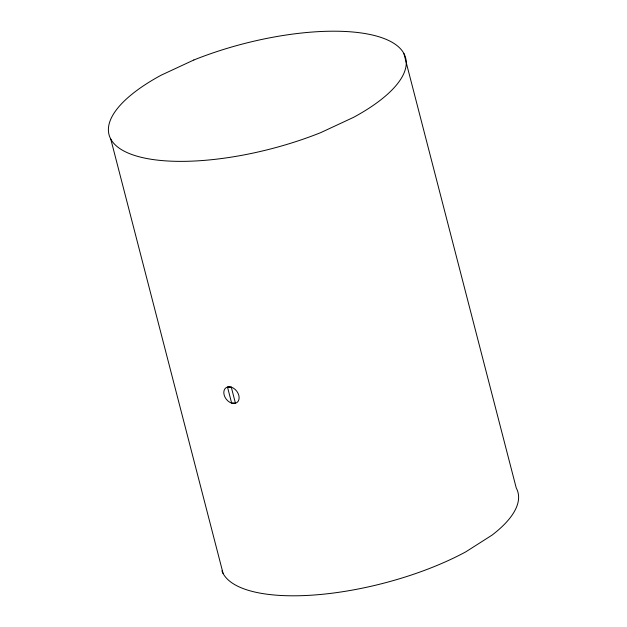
<?xml version="1.0" encoding="UTF-8"?>
<svg xmlns="http://www.w3.org/2000/svg" width="627" height="627" viewBox="0 0 627 627"><rect width="100%" height="100%" fill="white"/><g stroke="black" fill="none" stroke-linecap="round" stroke-linejoin="round"><path stroke-width="0.94" d="M403.89 53.499L516.233 487.931A153.192 54.314 -14.5 0 1 492.015 535.144L465.869 551.799A153.192 54.314 -14.5 0 1 315.679 594.89A153.192 54.314 -14.5 0 1 221.927 570.891M110.767 139.069L223.11 573.501M193.837 59.988L161.131 75.201A153.192 54.314 -14.5 0 0 132.046 154.579A153.192 54.314 -14.5 0 0 320.82 132.587L353.526 117.367A153.192 54.314 -14.5 0 0 382.611 37.988A153.192 54.314 -14.5 0 0 193.837 59.988M229.317 386.804L227.483 387.016A9.209 6.599 52.6 0 0 224.113 394.877A9.209 6.599 52.6 0 0 231.645 403.122L235.454 403.263A9.209 6.599 52.6 0 0 238.824 395.41A9.209 6.599 52.6 0 0 231.292 387.157L229.317 386.804M231.292 387.157L227.483 387.016L231.645 403.122L235.454 403.263L231.292 387.157"/></g></svg>
